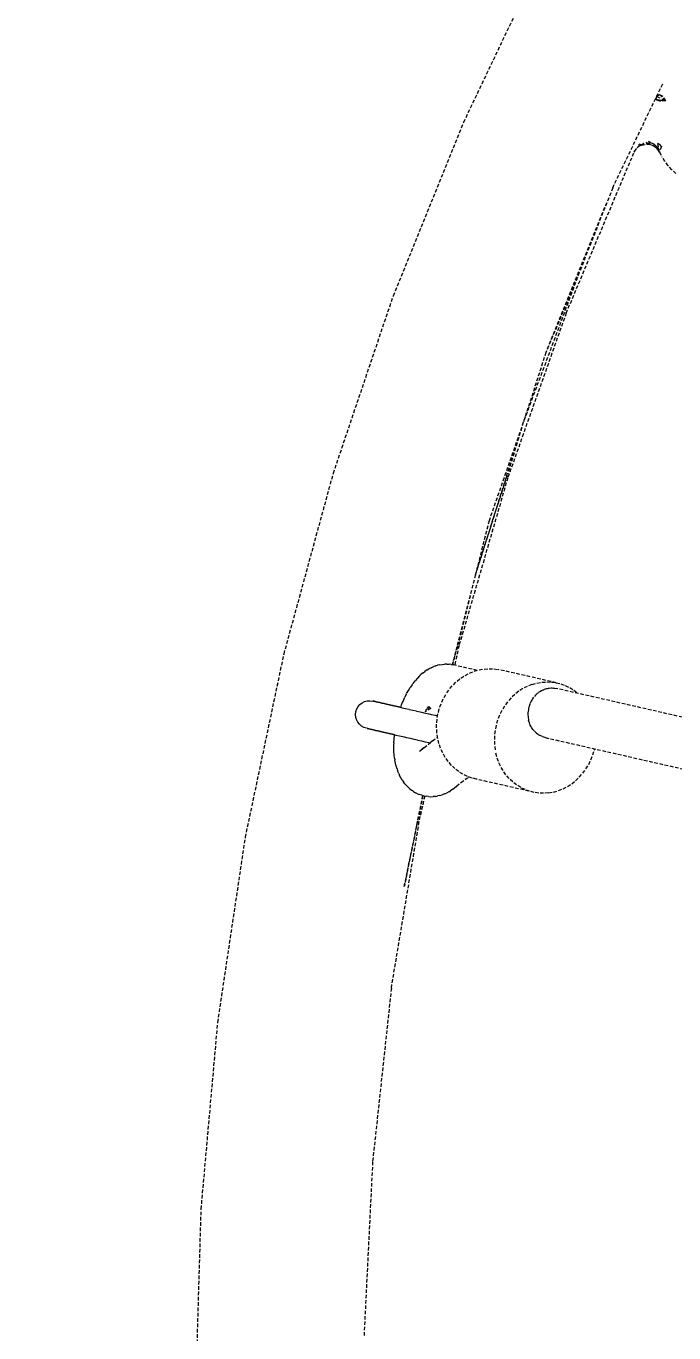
# Model space of a CAD drawing. Header units: millimetres. Extents: x -3111 to 2953, y -2449 to 2811.
# Drawn here: x -867.8 to -636.1, y 204 to 671.2 of the extents above; entities that cross this region are included whole.
import ezdxf

# ---------------------------------------------------------------- set-up
doc = ezdxf.new("R2010")
doc.units = ezdxf.units.MM
doc.linetypes.add('HIDDEN', pattern=[1.905, 1.27, -0.635])
for name, color, linetype in [('DIKOM_ЗОНА', 90, 'Continuous'), ('DIKOM_ОБЪЕКТ', 7, 'Continuous'), ('DIKOM_РАЗМЕР_ЗОНА', 7, 'Continuous'), ('DIKOM_РАЗМЕР_ОБЪЕКТА', 7, 'Continuous')]:
    doc.layers.add(name, color=color, linetype=linetype)
doc.styles.add('style1', font='arialbd.ttf', dxfattribs={"width": 0.8})
doc.dimstyles.new('1-50', dxfattribs={"dimtxt": 300, "dimasz": 200, "dimexe": 100, "dimexo": 0, "dimgap": 100, "dimtad": 1, "dimtxsty": 'style1', "dimcen": 200, "dimclrd": 7, "dimclre": 7, "dimclrt": 7, "dimadec": 1, "dimazin": 2, "dimtfac": 1, "dimtmove": 0, "dimatfit": 2, "dimfxl": 0, "dimlwd": 25, "dimlwe": 18, "dimarcsym": 0})

# ---------------------------------------------------------------- blocks, each defined once
blk = doc.blocks.new('*D0')
at = {"layer": 'Defpoints', "color": 0, "transparency": 16777216}
for p in [(1362.98, 623.05), (-717.19, -260.39)]:
    blk.add_point(p, dxfattribs=at)
at = {"layer": 'DIKOM_РАЗМЕР_ОБЪЕКТА', "color": 7, "lineweight": 25, "transparency": 16777216}
for p, q in [((1362.98, 623.05), (2780.32, 1224.99)), ((-533.11, -182.21), (1178.9, 544.87))]:
    blk.add_line(p, q, dxfattribs=at)
at = {"layer": 'DIKOM_РАЗМЕР_ОБЪЕКТА', "color": 7, "transparency": 16777216}
for points in [[(1165.87, 575.55), (1191.93, 514.19), (1362.98, 623.05)], [(-546.14, -151.53), (-520.08, -212.89), (-717.19, -260.39)]]:
    blk.add_solid(points, dxfattribs=at)
at = {"layer": 'DIKOM_РАЗМЕР_ОБЪЕКТА', "color": 7, "transparency": 16777216, "insert": (2050.93, 1228.64), "char_height": 300, "attachment_point": 5, "rotation": 23.0107, "style": 'style1'}
blk.add_mtext('{\\fArial|b0|i0|c204|p34;\\H1.16667x;∅2260}', dxfattribs=at)
blk = doc.blocks.new('*D1')
at = {"layer": 'Defpoints', "color": 0, "transparency": 16777216}
for p in [(302.22, 2811.22), (-2635.43, -2447.87), (386.74, -2447.87)]:
    blk.add_point(p, dxfattribs=at)
at = {"layer": 'DIKOM_РАЗМЕР_ЗОНА', "color": 7, "lineweight": 18, "transparency": 16777216}
for p, q in [((302.22, 2811.22), (-2735.43, 2811.22)), ((386.74, -2447.87), (-2735.43, -2447.87))]:
    blk.add_line(p, q, dxfattribs=at)
at = {"layer": 'DIKOM_РАЗМЕР_ЗОНА', "color": 7, "lineweight": 25, "transparency": 16777216}
blk.add_line((-2635.43, 2611.22), (-2635.43, -2247.87), dxfattribs=at)
at = {"layer": 'DIKOM_РАЗМЕР_ЗОНА', "color": 7, "transparency": 16777216}
for points in [[(-2668.76, 2611.22), (-2602.09, 2611.22), (-2635.43, 2811.22)], [(-2668.76, -2247.87), (-2602.09, -2247.87), (-2635.43, -2447.87)]]:
    blk.add_solid(points, dxfattribs=at)
at = {"layer": 'DIKOM_РАЗМЕР_ЗОНА', "color": 7, "transparency": 16777216, "insert": (-2914.13, 265.93), "char_height": 300, "attachment_point": 5, "rotation": 90, "style": 'style1'}
blk.add_mtext('{\\fArial|b0|i0|c204|p34;\\H1.16667x;5260}', dxfattribs=at)

msp = doc.modelspace()

# ---------------------------------------------------------------- linework, layer by layer
at = {"layer": 'DIKOM_ЗОНА', "color": 3, "lineweight": 15}
msp.add_circle((322.894, 181.327), 2629.975, dxfattribs=at)
at = {"layer": 'DIKOM_ОБЪЕКТ', "color": 7, "linetype": 'HIDDEN', "lineweight": 15}
for p, q in [((-711.226, 636.859), (-682.424, 697.321)), ((-657.948, 613.39), (-639.995, 650.71)), ((-642.32, 645.877), (-642.547, 645.089)), ((-642.547, 645.089), (-638.968, 644.536)), ((-642.547, 645.089), (-642.144, 644.904)), ((-642.214, 646.099), (-638.968, 644.536)), ((-642.183, 646.162), (-641.237, 646.787)), ((-642.144, 644.904), (-641.606, 644.653)), ((-638.968, 644.536), (-641.237, 646.787)), ((-641.237, 646.787), (-640.706, 646.523)), ((-638.968, 644.536), (-640.706, 646.523)), ((-640.706, 646.523), (-640.059, 646.204)), ((-638.968, 644.536), (-640.059, 646.204)), ((-638.968, 644.536), (-641.606, 644.653)), ((-641.606, 644.653), (-640.953, 644.346)), ((-638.968, 644.536), (-640.953, 644.346)), ((-736.396, 574.797), (-711.226, 636.859)), ((-674.571, 568.594), (-650.277, 626.131)), ((-650.277, 626.131), (-649.828, 626.909)), ((-650.172, 626.504), (-649.187, 627.664)), ((-648.445, 628.251), (-649.187, 627.664)), ((-647.662, 628.826), (-648.508, 628.963)), ((-648.445, 628.251), (-648.508, 628.963)), ((-647.606, 628.687), (-648.445, 628.251)), ((-646.843, 629.301), (-647.662, 628.826)), ((-646.843, 629.301), (-647.606, 628.687)), ((-647.606, 628.687), (-645.759, 629.052)), ((-645.998, 629.701), (-645.759, 629.052)), ((-645.998, 629.701), (-644.817, 628.968)), ((-645.759, 629.052), (-644.817, 628.968)), ((-645.135, 630.062), (-644.817, 628.968)), ((-645.135, 630.062), (-644.145, 629.435)), ((-644.817, 628.968), (-643.292, 628.418)), ((-644.145, 629.435), (-643.262, 629.103)), ((-643.262, 629.103), (-643.292, 628.418)), ((-643.292, 628.418), (-642.449, 627.826)), ((-643.262, 629.103), (-642.407, 628.245)), ((-642.407, 628.245), (-642.449, 627.826)), ((-641.745, 627.073), (-642.449, 627.826)), ((-641.709, 627.29), (-642.407, 628.245)), ((-641.211, 626.192), (-641.745, 627.073)), ((-641.739, 629.266), (-641.742, 628.096)), ((-641.211, 626.192), (-641.742, 628.096)), ((-641.742, 628.096), (-641.709, 627.29)), ((-641.072, 628.943), (-641.739, 629.266)), ((-641.211, 626.192), (-641.739, 629.266)), ((-641.211, 626.192), (-641.709, 627.29)), ((-640.457, 628.143), (-641.211, 626.192)), ((-641.211, 626.192), (-640.302, 624.47)), ((-640.457, 628.143), (-641.072, 628.943)), ((-639.248, 622.833), (-640.302, 624.47)), ((-638.056, 621.294), (-639.248, 622.833)), ((-636.736, 619.863), (-638.056, 621.294)), ((-635.297, 618.552), (-636.736, 619.863)), ((-657.948, 613.39), (-681.82, 554.525)), ((-657.948, 613.39), (-669.891, 583.113)), ((-669.891, 583.113), (-689.916, 529.566)), ((-669.891, 583.113), (-681.82, 554.525)), ((-757.845, 511.353), (-736.396, 574.797)), ((-674.571, 568.594), (-695.466, 509.739)), ((-681.82, 554.525), (-689.916, 529.566)), ((-689.916, 529.566), (-707.055, 475.026)), ((-689.916, 529.566), (-702.164, 494.35)), ((-689.916, 529.566), (-695.465, 511.178)), ((-775.498, 446.75), (-757.845, 511.353)), ((-695.466, 509.739), (-712.892, 449.767)), ((-707.055, 475.026), (-695.465, 511.178)), ((-702.164, 494.35), (-707.055, 475.026)), ((-707.055, 475.026), (-715.302, 442.876)), ((-707.055, 475.026), (-713.204, 450.319)), ((-715.165, 442.854), (-713.204, 450.319)), ((-712.892, 449.767), (-714.5, 442.722)), ((-789.293, 381.214), (-775.498, 446.75)), ((-727.042, 438.866), (-726.537, 439.354)), ((-725.751, 440.019), (-726.537, 439.354)), ((-725.751, 440.019), (-725.162, 440.458)), ((-724.354, 441.019), (-725.162, 440.458)), ((-724.354, 441.019), (-723.691, 441.396)), ((-722.868, 441.84), (-723.691, 441.396)), ((-722.868, 441.84), (-722.145, 442.145)), ((-721.317, 442.462), (-722.145, 442.145)), ((-721.317, 442.462), (-720.546, 442.686)), ((-719.721, 442.868), (-720.546, 442.686)), ((-719.721, 442.868), (-718.917, 443.005)), ((-718.917, 443.005), (-718.102, 443.051)), ((-717.28, 443.091), (-718.102, 443.051)), ((-717.28, 443.091), (-716.459, 443.045)), ((-715.718, 442.946), (-716.459, 443.045)), ((-715.718, 442.946), (-714.847, 442.801)), ((-706.366, 440.866), (-714.847, 442.801)), ((-710.732, 439.06), (-709.154, 439.866)), ((-709.154, 439.866), (-707.483, 440.533)), ((-707.483, 440.533), (-705.719, 441.058)), ((-705.719, 441.058), (-703.918, 441.347)), ((-703.918, 441.347), (-702.163, 441.462)), ((-702.163, 441.462), (-700.453, 441.406)), ((-700.453, 441.406), (-698.789, 441.177)), ((-678.124, 436.46), (-698.789, 441.177)), ((-731.017, 433.674), (-730.376, 434.724)), ((-729.717, 435.694), (-730.376, 434.724)), ((-729.717, 435.694), (-729.371, 436.188)), ((-728.668, 437.108), (-729.371, 436.188)), ((-727.799, 438.11), (-728.668, 437.108)), ((-727.042, 438.866), (-727.799, 438.11)), ((-716.173, 434.345), (-714.933, 435.759)), ((-714.933, 435.759), (-713.609, 437.022)), ((-713.609, 437.022), (-712.216, 438.112)), ((-712.216, 438.112), (-710.732, 439.06)), ((-688.489, 435.15), (-690.066, 434.343)), ((-686.817, 435.816), (-688.489, 435.15)), ((-686.817, 435.816), (-685.053, 436.342)), ((-685.053, 436.342), (-683.253, 436.63)), ((-683.253, 436.63), (-681.497, 436.745)), ((-681.497, 436.745), (-679.787, 436.689)), ((-681.045, 434.465), (-680.803, 434.511)), ((-680.802, 434.511), (-680.607, 434.537)), ((-680.607, 434.537), (-679.951, 434.585)), ((-679.952, 434.585), (-679.755, 434.591)), ((-679.787, 436.689), (-678.124, 436.46)), ((-679.755, 434.591), (-679.465, 434.578)), ((-679.369, 434.573), (-679.101, 434.561)), ((-679.099, 434.561), (-678.904, 434.547)), ((-678.904, 434.547), (-678.711, 434.513)), ((-678.715, 434.514), (-678.067, 434.406)), ((-678.124, 436.46), (-676.503, 436.058)), ((-676.503, 436.058), (-674.894, 435.464)), ((-674.894, 435.464), (-673.32, 434.692)), ((-673.32, 434.692), (-671.819, 433.764)), ((-746.687, 429.711), (-745.741, 429.971)), ((-745.741, 429.971), (-744.763, 430.041)), ((-744.763, 430.041), (-743.789, 429.919)), ((-743.579, 429.871), (-743.317, 429.811)), ((-743.317, 429.811), (-743.579, 429.871)), ((-732.918, 429.801), (-732.787, 430.108)), ((-732.787, 430.108), (-732.226, 431.36)), ((-732.226, 431.36), (-731.635, 432.551)), ((-731.635, 432.551), (-731.017, 433.674)), ((-719.089, 429.557), (-718.276, 431.216)), ((-718.276, 431.216), (-717.298, 432.817)), ((-717.298, 432.817), (-716.173, 434.345)), ((-694.268, 431.043), (-695.508, 429.628)), ((-692.943, 432.305), (-694.268, 431.043)), ((-691.55, 433.396), (-692.943, 432.305)), ((-690.066, 434.343), (-691.55, 433.396)), ((-687.129, 429.84), (-687.242, 429.62)), ((-686.771, 430.465), (-687.129, 429.84)), ((-686.64, 430.67), (-686.771, 430.465)), ((-686.224, 431.25), (-686.64, 430.67)), ((-685.607, 431.967), (-685.963, 431.563)), ((-685.444, 432.135), (-685.607, 431.967)), ((-684.928, 432.608), (-685.443, 432.135)), ((-684.769, 432.743), (-684.928, 432.608)), ((-684.53, 432.92), (-684.769, 432.743)), ((-684.387, 433.026), (-684.212, 433.155)), ((-684.212, 433.155), (-684.043, 433.273)), ((-684.043, 433.273), (-683.452, 433.619)), ((-683.452, 433.619), (-683.275, 433.719)), ((-683.275, 433.72), (-683.091, 433.802)), ((-683.091, 433.802), (-682.837, 433.915)), ((-682.721, 433.967), (-682.474, 434.077)), ((-682.473, 434.076), (-682.285, 434.14)), ((-682.285, 434.14), (-681.646, 434.341)), ((-681.646, 434.341), (-681.455, 434.386)), ((-681.454, 434.386), (-681.145, 434.445)), ((-597.682, 416.059), (-678.067, 434.406)), ((-671.819, 433.764), (-670.433, 432.702)), ((-749.894, 425.118), (-749.77, 426.155)), ((-749.77, 426.155), (-749.465, 427.073)), ((-749.465, 427.073), (-748.98, 427.926)), ((-748.98, 427.926), (-748.339, 428.668)), ((-748.339, 428.668), (-747.564, 429.271)), ((-747.564, 429.271), (-746.687, 429.711)), ((-743.317, 429.811), (-742.953, 429.728)), ((-742.953, 429.728), (-743.317, 429.811)), ((-742.953, 429.728), (-742.49, 429.623)), ((-742.49, 429.623), (-742.953, 429.728)), ((-742.49, 429.623), (-741.929, 429.495)), ((-741.929, 429.495), (-742.49, 429.623)), ((-741.929, 429.495), (-741.274, 429.345)), ((-741.274, 429.345), (-741.929, 429.495)), ((-741.274, 429.345), (-740.529, 429.175)), ((-740.529, 429.175), (-741.274, 429.345)), ((-740.529, 429.175), (-739.7, 428.986)), ((-739.7, 428.986), (-740.529, 429.175)), ((-739.7, 428.986), (-738.79, 428.778)), ((-738.79, 428.778), (-739.7, 428.986)), ((-738.79, 428.778), (-737.806, 428.553)), ((-737.806, 428.553), (-738.79, 428.778)), ((-737.806, 428.553), (-736.753, 428.313)), ((-736.753, 428.313), (-737.806, 428.553)), ((-736.753, 428.313), (-735.639, 428.059)), ((-735.639, 428.059), (-736.753, 428.313)), ((-735.639, 428.059), (-734.469, 427.792)), ((-734.469, 427.792), (-735.639, 428.059)), ((-734.469, 427.792), (-733.252, 427.514)), ((-733.76, 427.63), (-734.469, 427.792)), ((-733.76, 427.63), (-733.424, 428.553)), ((-733.424, 428.553), (-732.918, 429.801)), ((-733.252, 427.514), (-731.995, 427.227)), ((-731.995, 427.227), (-730.705, 426.933)), ((-730.705, 426.933), (-729.391, 426.633)), ((-729.391, 426.633), (-728.06, 426.329)), ((-728.06, 426.329), (-726.721, 426.023)), ((-726.721, 426.023), (-725.382, 425.718)), ((-725.382, 425.718), (-724.051, 425.414)), ((-723.549, 427.881), (-724.87, 426.065)), ((-724.87, 426.065), (-724.375, 427.565)), ((-722.941, 427.254), (-724.87, 426.065)), ((-723.549, 427.881), (-724.375, 427.565)), ((-724.051, 425.414), (-722.737, 425.114)), ((-722.941, 427.254), (-723.549, 427.881)), ((-720.686, 424.042), (-720.305, 425.927)), ((-720.305, 425.927), (-719.768, 427.782)), ((-719.768, 427.782), (-719.089, 429.557)), ((-697.611, 426.499), (-698.424, 424.84)), ((-696.632, 428.101), (-697.611, 426.499)), ((-695.508, 429.628), (-696.632, 428.101)), ((-688.259, 425.218), (-688.26, 424.968)), ((-688.239, 425.942), (-688.259, 425.239)), ((-688.113, 426.968), (-688.226, 426.081)), ((-687.896, 427.918), (-688.096, 427.045)), ((-687.588, 428.841), (-687.871, 427.994)), ((-687.341, 429.399), (-687.538, 428.96)), ((-687.242, 429.62), (-687.341, 429.399)), ((-749.801, 424.077), (-749.894, 425.118)), ((-749.565, 423.258), (-749.801, 424.077)), ((-749.127, 422.38), (-749.565, 423.258)), ((-748.525, 421.605), (-749.127, 422.38)), ((-747.784, 420.962), (-748.525, 421.605)), ((-746.932, 420.477), (-747.784, 420.962)), ((-722.737, 425.114), (-721.447, 424.82)), ((-721.447, 424.82), (-720.569, 424.619)), ((-720.94, 420.317), (-720.901, 422.175)), ((-720.901, 422.175), (-720.686, 424.042)), ((-699.639, 421.211), (-700.021, 419.325)), ((-699.102, 423.065), (-699.639, 421.211)), ((-698.424, 424.84), (-699.102, 423.065)), ((-688.26, 424.968), (-688.209, 424.251)), ((-688.209, 424.251), (-688.185, 424.006)), ((-688.185, 424.006), (-688.062, 423.303)), ((-688.062, 423.303), (-688.015, 423.067)), ((-687.823, 422.386), (-688.015, 423.067)), ((-687.754, 422.161), (-687.823, 422.386)), ((-687.542, 421.629), (-687.754, 422.161)), ((-687.416, 421.32), (-687.495, 421.51)), ((-687.094, 420.708), (-687.417, 421.32)), ((-686.999, 420.526), (-687.094, 420.708)), ((-686.886, 420.353), (-686.999, 420.526)), ((-746.001, 420.167), (-746.932, 420.477)), ((-745.791, 420.119), (-745.53, 420.059)), ((-745.53, 420.059), (-745.791, 420.119)), ((-745.53, 420.059), (-745.166, 419.976)), ((-745.166, 419.976), (-745.53, 420.059)), ((-745.166, 419.976), (-744.703, 419.87)), ((-744.703, 419.87), (-745.166, 419.976)), ((-744.703, 419.87), (-744.142, 419.743)), ((-744.142, 419.743), (-744.703, 419.87)), ((-744.142, 419.743), (-743.488, 419.593)), ((-743.488, 419.593), (-744.142, 419.743)), ((-743.488, 419.593), (-742.744, 419.423)), ((-742.744, 419.423), (-743.488, 419.593)), ((-742.744, 419.423), (-741.915, 419.234)), ((-741.915, 419.234), (-742.744, 419.423)), ((-741.915, 419.234), (-741.005, 419.027)), ((-741.005, 419.027), (-741.915, 419.234)), ((-741.005, 419.027), (-740.022, 418.802)), ((-740.022, 418.802), (-741.005, 419.027)), ((-740.022, 418.802), (-738.971, 418.562)), ((-738.971, 418.562), (-740.022, 418.802)), ((-738.971, 418.562), (-737.857, 418.308)), ((-737.857, 418.308), (-738.971, 418.562)), ((-737.857, 418.308), (-736.689, 418.041)), ((-736.689, 418.041), (-737.857, 418.308)), ((-736.689, 418.041), (-735.473, 417.764)), ((-735.987, 417.881), (-736.689, 418.041)), ((-736.192, 414.962), (-736.128, 416.292)), ((-736.128, 416.292), (-736.014, 417.65)), ((-736.014, 417.65), (-735.987, 417.881)), ((-735.473, 417.764), (-734.216, 417.477)), ((-734.216, 417.477), (-732.928, 417.183)), ((-732.928, 417.183), (-731.614, 416.883)), ((-731.614, 416.883), (-730.284, 416.58)), ((-730.284, 416.58), (-728.946, 416.274)), ((-728.946, 416.274), (-727.608, 415.969)), ((-727.608, 415.969), (-726.278, 415.665)), ((-722.439, 415.637), (-720.579, 416.902)), ((-720.812, 418.423), (-720.94, 420.317)), ((-720.524, 416.54), (-720.812, 418.423)), ((-720.084, 414.718), (-720.524, 416.54)), ((-700.236, 417.458), (-700.274, 415.6)), ((-700.021, 419.325), (-700.236, 417.458)), ((-686.504, 419.786), (-686.886, 420.353)), ((-686.376, 419.625), (-686.504, 419.786)), ((-686.056, 419.248), (-686.376, 419.625)), ((-685.795, 418.962), (-685.938, 419.109)), ((-685.307, 418.503), (-685.795, 418.962)), ((-685.149, 418.37), (-685.306, 418.503)), ((-684.617, 417.975), (-685.138, 418.362)), ((-684.447, 417.859), (-684.617, 417.975)), ((-684.034, 417.622), (-684.446, 417.859)), ((-683.693, 417.433), (-683.875, 417.531)), ((-683.093, 417.176), (-683.693, 417.433)), ((-682.27, 416.914), (-682.9, 417.098)), ((-682.072, 416.857), (-682.273, 416.915)), ((-682.072, 416.857), (-602.032, 398.588)), ((-736.222, 413.247), (-736.208, 414.601)), ((-736.182, 411.939), (-736.222, 413.247)), ((-736.192, 414.962), (-736.208, 414.601)), ((-736.089, 410.683), (-736.182, 411.939)), ((-726.027, 412.686), (-727.07, 411.783)), ((-726.278, 415.665), (-724.965, 415.365)), ((-725.452, 413.176), (-726.182, 412.68)), ((-725.452, 413.176), (-726.027, 412.686)), ((-725.481, 413.259), (-725.167, 413.413)), ((-725.452, 413.176), (-723.03, 415.197)), ((-724.965, 415.365), (-723.676, 415.071)), ((-723.676, 415.071), (-723.287, 414.983)), ((-722.439, 415.637), (-723.03, 415.197)), ((-719.498, 413.003), (-720.084, 414.718)), ((-718.746, 411.356), (-719.498, 413.003)), ((-717.832, 409.767), (-718.746, 411.356)), ((-700.274, 415.6), (-700.147, 413.706)), ((-700.147, 413.706), (-699.859, 411.824)), ((-699.418, 410.001), (-699.859, 411.824)), ((-665.042, 410.65), (-664.506, 412.504)), ((-664.506, 412.504), (-664.439, 412.833)), ((-735.943, 409.488), (-736.089, 410.683)), ((-735.943, 409.488), (-735.85, 408.918)), ((-735.645, 407.743), (-735.85, 408.918)), ((-735.388, 406.645), (-735.645, 407.743)), ((-735.079, 405.629), (-735.388, 406.645)), ((-716.784, 408.274), (-717.832, 409.767)), ((-715.626, 406.918), (-716.784, 408.274)), ((-714.377, 405.73), (-715.626, 406.918)), ((-698.832, 408.286), (-699.418, 410.001)), ((-698.08, 406.639), (-698.832, 408.286)), ((-697.166, 405.05), (-698.08, 406.639)), ((-667.513, 405.614), (-666.534, 407.216)), ((-666.534, 407.216), (-665.721, 408.875)), ((-665.721, 408.875), (-665.042, 410.65)), ((-735.079, 405.629), (-734.861, 404.958)), ((-734.491, 403.998), (-734.861, 404.958)), ((-734.491, 403.998), (-734.169, 403.332)), ((-733.736, 402.442), (-734.169, 403.332)), ((-733.255, 401.657), (-733.736, 402.442)), ((-712.991, 404.668), (-714.377, 405.73)), ((-711.491, 403.74), (-712.991, 404.668)), ((-712.261, 400.803), (-710.209, 402.198)), ((-709.916, 402.967), (-711.491, 403.74)), ((-710.695, 401.941), (-709.232, 402.715)), ((-708.308, 402.374), (-709.916, 402.967)), ((-706.687, 401.971), (-708.308, 402.374)), ((-686.021, 397.255), (-706.687, 401.971)), ((-696.118, 403.557), (-697.166, 405.05)), ((-694.96, 402.201), (-696.118, 403.557)), ((-693.711, 401.013), (-694.96, 402.201)), ((-671.202, 401.41), (-669.877, 402.672)), ((-669.877, 402.672), (-668.637, 404.087)), ((-668.637, 404.087), (-667.513, 405.614)), ((-733.255, 401.657), (-732.821, 400.99)), ((-732.28, 400.297), (-732.821, 400.99)), ((-732.28, 400.297), (-731.753, 399.672)), ((-731.157, 399.084), (-731.753, 399.672)), ((-731.157, 399.084), (-730.546, 398.515)), ((-730.546, 398.515), (-729.873, 398.023)), ((-729.214, 397.542), (-729.873, 398.023)), ((-729.214, 397.542), (-728.478, 397.126)), ((-716.597, 397.449), (-717.388, 397.025)), ((-716.597, 397.449), (-715.921, 397.855)), ((-715.146, 398.386), (-715.921, 397.855)), ((-715.146, 398.386), (-714.547, 398.859)), ((-714.547, 398.859), (-713.794, 399.485)), ((-713.794, 399.485), (-711.928, 401.029)), ((-692.326, 399.951), (-693.711, 401.013)), ((-690.825, 399.023), (-692.326, 399.951)), ((-689.251, 398.251), (-690.825, 399.023)), ((-687.642, 397.657), (-689.251, 398.251)), ((-686.021, 397.255), (-687.642, 397.657)), ((-684.357, 397.026), (-686.021, 397.255)), ((-680.892, 397.085), (-679.092, 397.373)), ((-679.092, 397.373), (-677.327, 397.899)), ((-677.327, 397.899), (-675.656, 398.565)), ((-675.656, 398.565), (-674.079, 399.372)), ((-674.079, 399.372), (-672.595, 400.319)), ((-672.595, 400.319), (-671.202, 401.41)), ((-725.97, 396.138), (-732.489, 363.593)), ((-727.774, 396.772), (-728.478, 397.126)), ((-727.774, 396.772), (-726.988, 396.441)), ((-725.836, 396.098), (-727.31, 388.515)), ((-726.245, 396.219), (-726.988, 396.441)), ((-725.177, 395.942), (-726.789, 388.881)), ((-726.245, 396.219), (-725.493, 395.996)), ((-725.493, 395.996), (-724.607, 395.843)), ((-723.833, 395.757), (-724.607, 395.843)), ((-723.833, 395.757), (-722.983, 395.711)), ((-722.983, 395.711), (-722.134, 395.764)), ((-721.346, 395.814), (-722.134, 395.764)), ((-721.346, 395.814), (-720.517, 395.964)), ((-719.721, 396.146), (-720.517, 395.964)), ((-719.721, 396.146), (-718.928, 396.389)), ((-718.13, 396.696), (-718.928, 396.389)), ((-718.13, 396.696), (-717.388, 397.025)), ((-682.648, 396.97), (-684.357, 397.026)), ((-680.892, 397.085), (-682.648, 396.97)), ((-737.11, 327.288), (-726.789, 388.881)), ((-732.489, 363.593), (-727.31, 388.515)), ((-799.181, 314.976), (-789.293, 381.214)), ((-737.11, 327.288), (-743.82, 265.195)), ((-805.128, 248.269), (-799.181, 314.976)), ((-743.82, 265.195), (-746.896, 202.816)), ((-807.112, 181.327), (-805.128, 248.269))]:
    msp.add_line(p, q, dxfattribs=at)

# ---------------------------------------------------------------- dimensions: what is measured, and where the dimension line sits
at = {"layer": 'DIKOM_РАЗМЕР_ЗОНА'}
dim = msp.add_linear_dim(base=(-2635.426, -2447.873), p1=(302.219, 2811.221), p2=(386.738, -2447.873), angle=90, text='{\\fArial|b0|i0|c204|p34;\\H1.16667x;5260}', dimstyle='1-50', dxfattribs=at)
dim.commit()
dim.dimension.update_dxf_attribs({"geometry": '*D1', "text_midpoint": (-2635.426, 265.934), "dimtype": 160})
at = {"layer": 'DIKOM_РАЗМЕР_ОБЪЕКТА'}
dim = msp.add_diameter_dim_2p(p1=(-717.193, -260.394), p2=(1362.983, 623.048), text='{\\fArial|b0|i0|c204|p34;\\H1.16667x;<>}', dimstyle='1-50', dxfattribs=at)
dim.commit()
dim.dimension.update_dxf_attribs({"geometry": '*D0', "text_midpoint": (2163.697, 963.108), "dimtype": 163})

doc.saveas('drawing.dxf')
